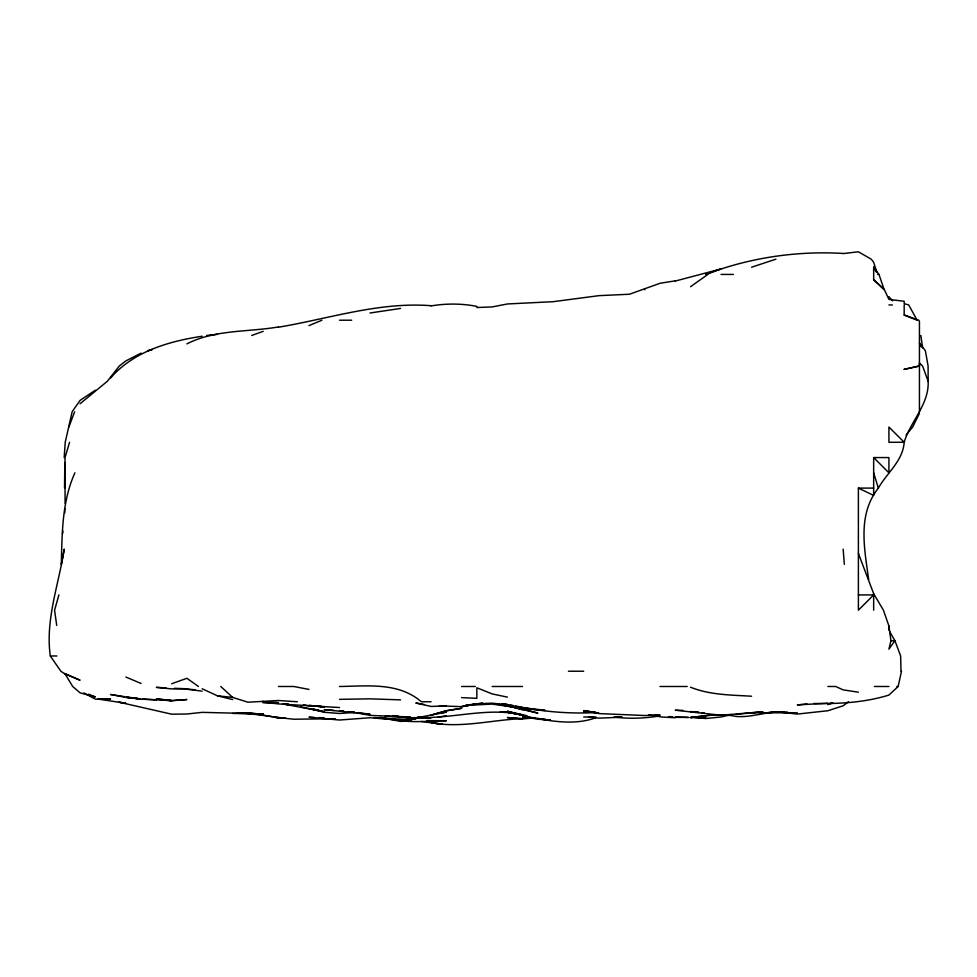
<?xml version="1.0" encoding="UTF-8"?>
<svg xmlns="http://www.w3.org/2000/svg" width="977" height="977" viewBox="0 0 977 977"><rect width="100%" height="100%" fill="white"/><g stroke="black" fill="none" stroke-linecap="round" stroke-linejoin="round"><path stroke-width="1.47" d="M919.442 365.996L904.177 369.355L919.442 365.996L919.442 363.053L922.581 365.996L928.15 381.262C929.212 404.454 910.491 421.136 904.177 442.239C902.943 460.985 887.055 472.697 878.347 488.097C857.183 514.842 864.523 548.695 868.663 579.654M65.08 503.35L65.032 457.566L69.55 442.312M64.8 462.487L64.531 488.097M88.382 694.183L95.319 696.931L80.065 692.827L72.701 686.489L64.8 673.458L80.065 680.212L64.8 673.922L60.867 671.223L50.303 655.97C45.211 619.772 58.754 584.539 64.238 549.135L61.295 564.401C62.113 533.564 61.917 501.47 74.911 472.831M64.189 457.566L65.215 442.312L72.139 411.781L80.065 400.399L95.319 390.214M62.516 533.869L62.931 531.097M814.134 703.464C839.316 703.941 864.694 702.561 888.923 695.074L898.132 686.489L901.502 671.223M858.392 553.385L873.658 593.698L883.416 610.185L888.923 625.976L890.939 640.704L888.923 649.155L894.908 640.704L889.668 631.569M58.913 594.92L54.578 610.185L56.715 625.439M68.854 427.047L74.643 411.781M919.442 413.344L912.652 427.047L906.07 435.034M80.065 403.757L107.36 381.262L119.328 365.996L125.85 360.892L141.103 353.124M873.658 594.92L858.392 610.185L858.392 488.097L873.658 488.097M110.584 377.977C133.666 351.464 168.642 341.315 202.154 336.235M202.154 688.773L217.419 695.807L232.673 697.419L247.938 702.207L278.457 700.509L297.362 701.755M848.415 701.755L843.139 705.785L827.873 710.743L797.354 714.065L776.544 711.732M690.519 286.725L707.849 274.427M675.254 280.851L660 283.293L629.469 294.236L598.95 295.652L553.165 301.685L507.381 303.969L492.115 306.937L476.861 307.523M831.39 702.866L827.873 704.551L832.941 702.952M308.976 325.622L321.934 320.212M186.888 343.88C215.319 329.383 247.853 332.217 278.457 326.941M251.712 335.477L263.204 331.313M719.658 269.42L705.785 274.427C749.286 257.708 796.597 250.686 843.139 253.446M171.634 683.753L186.888 678.294L198.453 686.489M751.569 267.222L775.921 259.174M148.186 350.743L152.278 349.522M721.038 268.919L675.254 281.058M147.796 350.743L152.082 349.522M595.762 717.753C577.138 724.604 556.963 722.052 537.9 718.693L550.393 720.244L528.337 717.008L507.381 711.244L527.104 715.787M420.769 717.631L400.546 720.196L370.027 717.753L339.507 720.025L308.976 717.228L314.533 717.46M420.806 717.631L407.494 719.402M278.457 327.21C329.115 318.71 379.1 301.685 431.077 305.703M504.608 711.671L522.646 715.152L507.381 712.148L500.444 711.757L507.381 712.148L522.646 715.054C487.718 706.725 452.253 719.145 417.203 717.411M729.367 715.152L720.806 717.008L705.785 718.51L691.911 717.203L698.848 717.423M370.027 313.006L400.546 308.439M703.013 717.606L705.785 717.716L690.519 717.46L715.494 714.614M209.664 335.477L213.536 334.916M418.779 717.655L415.811 718.083L431.077 717.777L425.52 717.619M438.197 717.008L446.33 715.848M465.76 705.272L476.861 703.77L492.115 703.171L507.381 704.808L503.216 703.99M431.077 305.911C446.233 303.395 461.767 303.407 476.861 306.399M438.014 713.21L446.33 712.184L415.811 717.948L385.292 716.251L389.872 716.349M660 715.921C644.844 718.278 629.457 719.145 614.215 717.008L621.848 717.033M843.139 253.593L858.392 251.785L871.215 259.174L873.658 262.276L876.625 271.728M482.406 702.927L461.596 706.664L439.394 705.834M690.519 717.741C705.699 715.628 721.063 713.198 736.304 716.471C751.85 717.729 766.627 711.268 782.088 711.94L779.316 711.732M206.648 335.477L217.419 334.354M682.886 710.34L675.254 710.218L721.038 715.237L762.671 711.757M736.304 714.346L762.671 711.757M402.121 717.008L392.461 715.567M465.76 705.443L492.115 704.087L522.646 708.459L507.381 705.309L522.646 708.63L544.836 710.462M807.063 703.99L797.354 704.881L827.873 703.232M535.127 717.814L522.646 718.913L507.381 717.558L522.646 718.632C492.164 719.756 461.413 728.463 431.077 722.699L442.178 724.03M690.519 717.46L696.259 717.008M404.71 719.585L375.583 717.668M354.761 712.477L347.824 711.744L354.761 712.453L339.507 713.466L324.242 712.27L310.368 708.911M404.71 720.574L400.546 720.843L411.232 720.806M411.647 720.708L400.546 721.417L380.212 717.411M476.861 704.112L479.634 703.928M446.33 705.858L431.077 706.444L415.811 702.988L424.14 704.466M751.569 712.783L797.354 712.819M335.343 718.767L293.723 719.219L273.267 717.008L285.394 718.217L278.457 718.01M232.673 713.442L263.204 713.906L202.154 712.355L186.888 714.016L171.634 714.187L118.706 702.109L125.85 703.306L98.091 699.068M621.848 717.203L598.95 718.144L588.545 717.008M263.204 702.829L278.457 702.597L263.204 702.17L278.457 703.916L339.507 707.543M721.038 274.427L733.385 274.427M877.48 274.427L878.958 274.427L884.197 289.693L873.658 279.666L873.658 267.173L878.958 274.427M888.923 304.958L892.367 304.958M339.507 320.212L351.671 320.212M873.658 457.566L888.923 457.566L888.923 472.831L873.658 457.566L873.658 495.424L858.392 488.097M858.392 594.92L874.366 594.92M890.939 640.704L894.908 640.704L900.647 655.97L900.977 671.223M50.303 655.97L56.898 655.97M568.431 671.223L583.684 671.223M278.457 686.489L293.723 686.489L308.976 689.42M339.507 686.489C367.608 686.135 398.372 681.983 421.331 701.755L431.077 701.755M461.596 686.489L475.323 686.489M492.115 686.489L522.512 686.489M660 686.489L687.185 686.489M827.873 686.489L835.665 686.489L843.139 689.86L858.392 692.192M874.354 686.489L888.923 686.489M896.886 686.489L898.132 686.489M262.508 701.755L263.204 701.242M356.153 712.721L370.027 715.396L410.316 717.008L401.95 716.654M583.684 717.008L595.982 717.008M339.507 699.349L370.027 698.836L400.546 699.874M595.897 712.538C568.932 714.028 542.113 711.671 515.709 705.98M406.652 718.901L415.811 718.962L397.773 719.609L400.546 720.159M675.254 717.338L688.993 717.448M528.752 717.069L522.646 717.008L535.127 718.339M101.425 698.726L110.584 698.921L95.319 699.141L83.875 692.949M675.254 717.008L687.747 717.374M417.203 717.374L419.976 717.448M174.407 688.309L186.888 688.785L171.634 688.919L156.369 687.356L166.078 687.893M318.697 717.619L324.242 717.851M461.596 697.627L476.861 698.323L476.861 687.784L492.115 693.902L507.381 697.126M160.533 700.008L171.634 700.57L186.888 699.544L171.634 700.741L156.369 698.836L171.634 700.57L141.103 699.178L125.85 697.248L139.723 698.824L127.23 697.028M550.393 719.878L537.9 719.243L525.919 717.008L534.908 718.229M675.254 717.753L661.6 717.008L648.899 714.773M271.521 716.483L242.381 712.795M142.495 699.056L156.369 699.801M594.785 712.282L583.684 711.708L594.785 712.392M236.837 712.685L247.938 713.357L243.774 712.721M426.912 720.574L446.33 720.757C428.268 720.611 409.925 723.847 392.229 718.645M654.443 714.676L660 715.054L644.735 715.518L598.95 713.589L583.684 710.597L589.241 711.232M195.217 689.738L186.888 689.164L202.154 691.154M310.368 705.882L324.242 706.859L308.976 705.418L324.242 706.872M247.938 713.149L263.204 714.211L247.938 713.137L263.204 715.005L256.255 713.711M782.088 711.708L787.645 712.111M333.951 710.438L324.242 709.668L370.027 714.236L357.545 712.709M442.178 724.189L421.368 721.478M544.836 710.218L522.646 707.702L501.836 703.843M668.5 716.629L672.75 717.008M698.848 712.355L690.519 711.586L698.848 712.453M385.292 718.461L395.001 719.353M751.569 696.235C730.857 694.903 710.206 695.135 690.519 687.21M374.191 717.594L385.292 718.62M701.62 712.734L704.393 713.027M139.723 698.836L125.85 697.383L110.584 694.5L124.458 696.625M508.773 705.931L512.937 706.371M517.089 706.811L519.874 707.116M259.039 713.735L261.812 714.138M314.533 709.461L310.368 708.801L324.242 711.659L282.622 703.904M278.457 718.034L256.255 713.772M285.394 703.794L290.951 705.089L284.014 703.953L290.951 705.028M504.608 703.88L507.381 704.344M499.052 704.344L496.279 703.867L499.052 704.49M501.836 704.82L506.001 705.541M303.432 704.832L308.976 705.797M285.394 703.965L288.166 704.466M393.609 715.701L400.546 717.008M501.836 705.015L522.646 708.813L508.773 705.968L537.9 713.1L508.773 706.053L522.646 709.852M510.153 704.893L512.937 705.431M590.621 711.622L598.95 713.259L592.013 711.793M392.229 718.51L395.001 719.06M284.014 703.794L290.951 705.174M300.66 706.896L308.976 708.594M217.419 695.807L232.673 699.581M904.177 304.958L904.177 315.009L918.82 320.212L919.442 321.543L919.442 411.781M904.177 315.009L917.098 320.212L908.732 304.958L904.177 303.652L904.177 301.282L888.923 299.389L884.356 289.693L873.658 279.666M125.85 677.049L141.103 683.46M220.778 686.489L232.673 697.419M888.923 296.703L892.563 300.831M873.658 267.173L876.21 272.009M921.238 346.884L919.442 343.037L925.378 350.743L928.089 365.996L928.15 381.262M873.658 472.831L878.347 488.097M920.847 335.477L922.642 347.959M843.139 549.135L844.348 564.401M888.923 625.976L888.923 630.263M873.658 593.698L873.658 610.185M644.735 288.96L644.735 289.693M64.8 508.528L64.8 512.852M904.177 442.239L888.923 442.312L888.923 427.047L904.177 442.239M446.33 710.719L431.077 715.127L446.33 710.829L461.596 708.313L446.33 710.719M476.861 703.745L461.596 706.664L476.861 703.77M777.924 711.744L766.823 712.783L777.924 711.757M672.481 716.813L669.709 716.617L672.481 716.8M343.672 711.305L339.507 710.877L343.672 711.317M318.697 710.181L310.368 708.813L318.697 710.181M506.001 705.357L503.216 704.783L506.001 705.382"/></g></svg>
